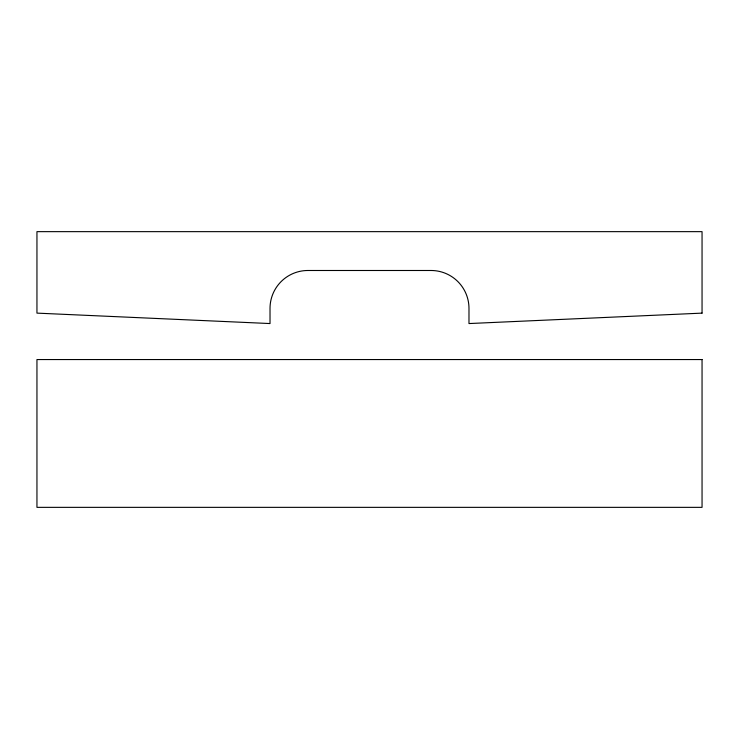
<?xml version="1.0" encoding="UTF-8"?>
<svg xmlns="http://www.w3.org/2000/svg" width="739" height="739" viewBox="0 0 739 739"><rect width="100%" height="100%" fill="white"/><g stroke="black" fill="none" stroke-linecap="round" stroke-linejoin="round"><path stroke-width="1.11" d="M702.05 313.124L468.979 323.553L468.979 308.394A37.901 37.901 0 0 0 431.086 270.492L307.914 270.492A37.901 37.901 0 0 0 270.021 308.394L270.021 323.553L36.95 313.124L36.95 231.649L702.05 231.649L702.05 313.124M702.05 359.551L36.95 359.551L36.95 507.351L702.05 507.351L702.05 359.551"/></g></svg>
